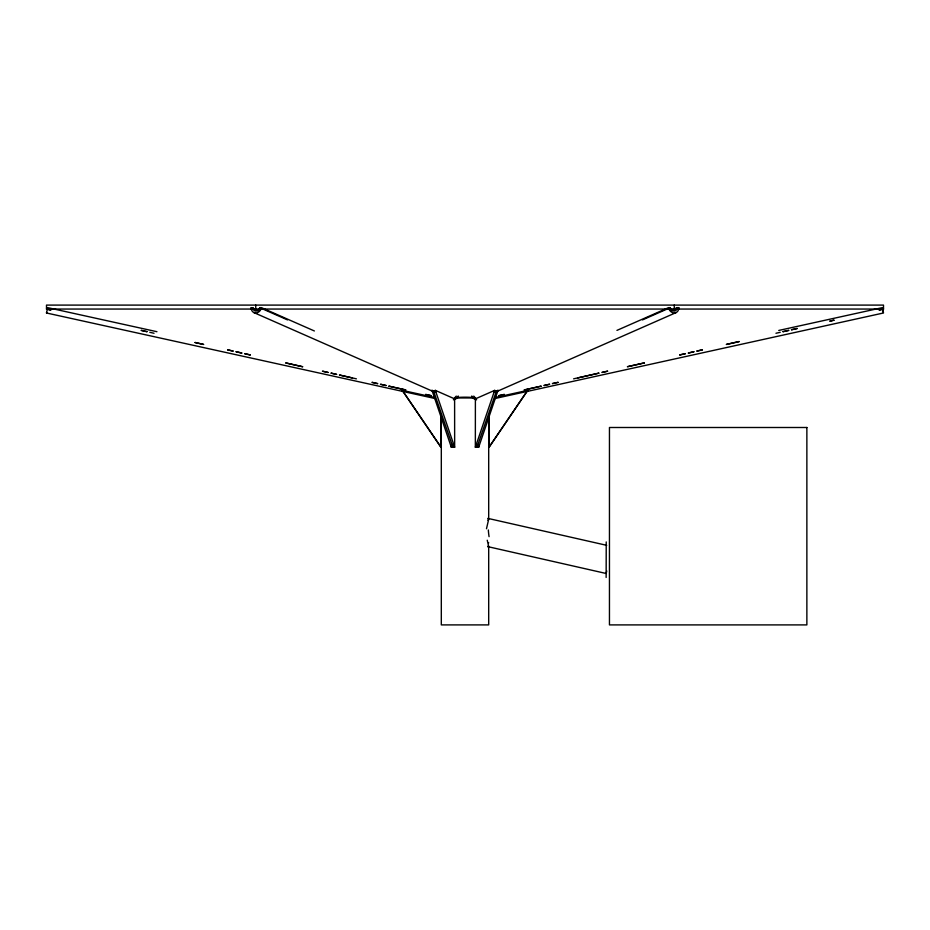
<?xml version="1.0" encoding="UTF-8"?>
<svg xmlns="http://www.w3.org/2000/svg" width="930" height="930" viewBox="0 0 930 930"><rect width="100%" height="100%" fill="white"/><g stroke="black" fill="none" stroke-linecap="round" stroke-linejoin="round"><path stroke-width="1.4" d="M440.901 414.501L440.971 447.237L402.318 390.368L435.368 397.633M475.346 447.237L475.393 398.854L494.667 390.368L496.341 391.321L498.003 390.368L478.683 447.237L475.346 447.237L494.667 390.368M477.02 444.366L477.009 447.237L496.341 391.321M478.683 447.237L478.683 444.389M488.692 519.021L488.692 416.942M489.099 414.501L489.029 447.237L527.682 390.368L494.632 397.633M606.139 577.46L606.232 541.934M486.495 528.74L488.669 519.289M435.368 398.598L46.5 312.992L46.628 312.422M46.5 312.98L47.709 307.656L156.938 331.708M487.634 546.596L606.162 573.485L606.744 570.95M487.89 420.151L488.808 417.442M489.029 447.237L527.682 390.368L527.682 391.321M431.997 390.368L433.659 391.321L435.333 390.368L454.607 398.854L454.654 447.237L451.317 447.237L431.997 390.368L435.845 392.065M671.6 310.248L674.25 309.051L674.25 305.098M616.939 330.382L668.565 307.656L670.274 307.656A3.953 3.336 65.7 0 0 674.064 311.073A3.953 3.336 65.7 0 0 677.075 307.656L678.784 307.656A5.917 4.999 65.7 0 1 674.273 312.992A5.917 4.999 65.7 0 1 668.565 307.656M642.479 319.897L670.274 307.656M670.449 310.574L677.075 307.656M670.844 311.155L678.784 307.656M494.156 392.065L498.003 390.368M495.911 391.914L676.029 312.62M504.269 394.448L498.608 395.727L504.269 394.46M541.062 386.159L524.078 389.984L541.062 386.183M573.612 378.836L599.083 373.104L577.856 377.894M702.371 349.843L696.721 351.11L702.383 349.843M739.164 341.554L726.435 344.425L739.164 341.554M775.957 333.266L780.2 332.312M783.037 331.673L788.698 330.394L783.037 331.673M778.736 330.452L882.291 307.656L883.5 312.98L494.632 398.598M314.375 330.964L261.435 307.656A5.917 4.999 -65.7 0 1 255.715 312.992A5.917 4.999 -65.7 0 1 251.205 307.656L259.54 310.574M252.914 307.656A3.953 3.336 -65.7 0 0 255.924 311.073A3.953 3.336 -65.7 0 0 259.714 307.656L261.435 307.656M454.84 397.959L475.16 397.97M146.963 331.673L141.302 330.394L146.963 331.673M149.8 332.312L154.043 333.266M227.629 349.843L233.279 351.11L227.618 349.843M356.388 378.836L339.415 375.011L352.145 377.894M388.938 386.159L405.922 389.984L388.938 386.183M425.731 394.448L431.392 395.727L425.731 394.46M488.169 518.452L606.697 545.329M259.714 307.656L287.51 319.897M251.205 307.656L259.144 311.155M253.96 312.62L434.089 391.914M258.401 310.248L255.75 309.051L255.75 305.098M487.715 546.317L488.238 546.794A10.73 1.267 63.3 0 0 488.669 546.445L487.25 540.225M440.971 447.237L402.318 390.368L402.318 391.321M433.659 391.321L452.991 447.237L452.98 444.366M435.333 390.368L454.654 447.237M441.192 417.442L442.11 420.151M882.663 309.283L883.372 312.422M451.317 444.389L451.317 447.237M488.692 546.491L488.692 624.902L441.308 624.902L441.308 417.175M454.491 397.761A24.32 5.778 0 0 1 475.532 397.749M458.199 395.994A5.917 4.999 -65.7 0 1 453.375 399.784M456.246 396.099A3.953 3.336 -65.7 0 1 455.247 397.156M476.625 399.784A5.917 4.999 65.7 0 1 471.801 395.994M474.753 397.156A3.953 3.336 65.7 0 1 473.754 396.099M488.076 518.266A13.334 1.825 -58.4 0 1 487.948 520.277M489.075 536.657A14.148 2.941 84.7 0 1 488.343 529.961M549.549 384.253L543.887 385.531L549.56 384.264M558.047 382.346L552.385 383.613L558.047 382.358M607.569 371.186L601.908 372.465L607.569 371.198M644.362 362.898L627.378 366.722L644.362 362.909M685.398 353.667L679.737 354.935L685.398 353.667M693.885 351.749L688.223 353.028L693.885 351.761M797.184 328.488L791.523 329.766L797.184 328.488M833.978 320.199L829.723 321.164L833.978 320.211M883.5 309.051L879.257 310.004L883.5 309.051L883.5 305.098L46.5 305.098L46.5 309.051L50.743 310.004L46.5 309.051L883.5 309.051M806.868 427.498L609.452 427.498L609.452 624.902L806.868 624.902L806.868 427.498M203.565 344.425L195.079 342.507L203.565 344.425M241.777 353.028L236.115 351.749L241.777 353.028M250.263 354.935L244.602 353.667L250.263 354.946M302.622 366.722L285.638 362.898L302.622 366.734M328.092 372.465L322.431 371.186L328.092 372.477M336.579 374.372L330.917 373.104L336.579 374.383M377.615 383.613L371.954 382.346L377.615 383.625M386.113 385.531L380.451 384.253L386.101 385.543M488.669 542.771A9.405 1.209 69.1 0 0 488.75 542.795"/></g></svg>
